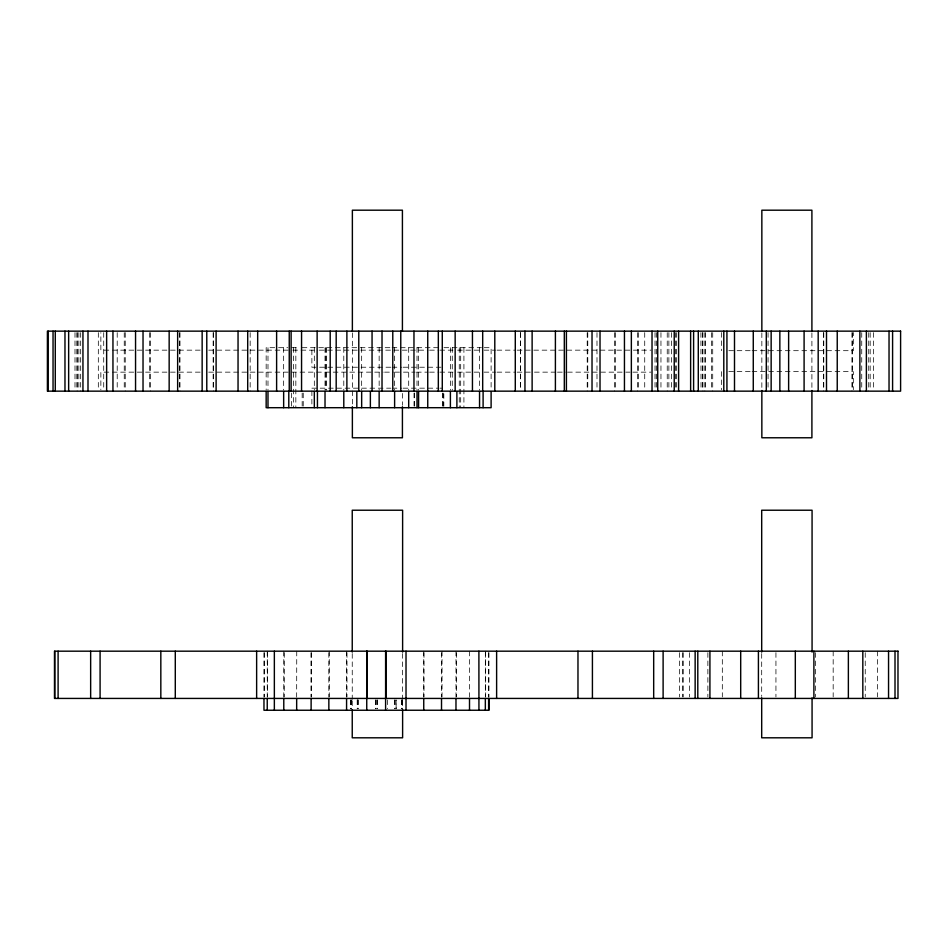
<?xml version="1.0" encoding="UTF-8"?>
<svg xmlns="http://www.w3.org/2000/svg" width="948" height="948" viewBox="0 0 948 948"><rect width="100%" height="100%" fill="white"/><g stroke="black" fill="none" stroke-linecap="round" stroke-linejoin="round"><path stroke-width="0.71" stroke-dasharray="4.74 3.56" d="M274.719 347.691L266.163 347.691L266.163 390.138M278.558 347.691L287.789 347.691M291.534 347.691L299.556 347.691M302.163 347.691L390.789 347.691M392.105 347.691L441.318 347.691M443.984 347.691L481.466 347.691M484.286 347.691L491.111 347.691L491.111 390.138M200.111 350.156L100.855 350.156L100.855 332.618M208.726 350.156L291.297 350.156M292.766 350.156L317.829 350.156M319.31 350.156L428.129 350.156M429.574 350.156L438.426 350.156M439.896 350.156L456.118 350.156M457.588 350.156L481.181 350.156M484.061 350.156L495.591 350.156M497.025 350.156L515.759 350.156M517.205 350.156L650.98 350.156M728.822 350.689L750.686 350.689M752.108 350.689L853.319 350.689L853.319 332.547M390.73 367.22L311.88 367.22L311.88 347.691M392.105 367.22L401.727 367.22M403.101 367.22L441.318 367.22M728.822 371.628L750.686 371.628M752.108 371.628L853.319 371.628L853.319 389.758M200.111 372.149L100.855 372.149L100.855 389.699M208.726 372.149L383.17 372.149M384.615 372.149L393.325 372.149M394.771 372.149L402.023 372.149M403.469 372.149L415.07 372.149M416.528 372.149L428.129 372.149M429.574 372.149L438.426 372.149M439.896 372.149L456.118 372.149M457.588 372.149L481.181 372.149M484.061 372.149L495.591 372.149M497.025 372.149L515.759 372.149M517.205 372.149L533.049 372.149M534.482 372.149L556.038 372.149M557.483 372.149L566.098 372.149M567.544 372.149L624.388 372.149M625.799 372.149L630.041 372.149M632.885 372.149L650.98 372.149M311.88 388.17L390.73 388.17M392.105 388.17L401.727 388.17M403.101 388.17L438.817 388.17M440.062 388.17L442.562 388.17M877.362 651.181L877.362 696.958M873.392 332.618L873.392 389.699M870.169 332.618L870.169 389.699M868.735 332.618L868.735 391.157M865.24 652.662L865.24 696.958M861.744 332.618L861.744 389.699M852.608 332.618L852.608 389.699M851.932 332.618L851.932 391.157M833.174 651.181L833.174 696.958M823.776 332.618L823.776 389.699M823.587 332.618L823.587 391.157M815.446 652.662L815.446 696.958M811.903 332.855L811.903 390.493M775.938 652.662L775.938 696.958M768.058 332.618L768.058 389.699M761.848 332.855L761.848 390.493M761.694 653.563L761.694 696.425M722.317 651.181L722.317 696.958M721.369 332.547L721.369 350.689M721.369 371.628L721.369 389.758M712.718 332.618L712.718 391.157M711.64 332.618L711.64 389.699M707.872 652.662L707.872 696.958M705.312 332.618L705.312 389.699M704.862 332.618L704.862 391.157M702.918 332.618L702.918 391.157M702.409 332.618L702.409 389.699M700.916 332.618L701.022 389.699M689.611 652.662L689.611 696.958M683.164 652.662L683.164 696.958M682.726 652.662L682.726 696.958M679.443 652.662L679.443 696.958M676.564 332.618L676.564 389.699M675.64 332.618L675.651 389.699M671.634 332.618L671.634 389.699M668.873 332.618L668.873 389.699M667.238 332.618L667.238 391.157M660.957 332.618L660.957 389.699M656.419 332.618L656.419 389.699M655.032 332.618L655.032 391.157M644.723 332.618L644.723 389.699M638.49 332.618L638.49 389.699M637.364 332.618L637.364 391.157M615.465 332.618L615.465 389.699M614.612 332.618L614.612 391.157M596.991 332.618L596.991 389.699M587.772 332.618L587.772 389.699M587.203 332.618L587.203 391.157M520.63 332.618L520.63 389.699M520.357 332.618L520.357 389.699M488.943 652.662L488.943 696.958M488.611 652.662L488.611 696.958M485.66 651.181L485.66 696.958M485.34 652.662L485.34 696.958M479.546 347.691L479.546 390.138M469.533 651.181L469.509 696.958M463.916 347.691L463.916 407.699M460.681 347.691L460.681 407.699M459.259 347.691L459.259 407.699M456.498 652.662L456.498 696.958M455.976 651.181L455.976 696.958M452.267 347.691L452.267 390.138M450.395 347.691L450.395 390.138M443.83 393.74L443.83 406.301M443.131 393.065L443.131 407.699M442.443 393.065L442.443 407.699M442.052 651.181L442.052 696.958M441.519 652.662L441.519 696.958M423.993 652.662L423.993 696.958M423.744 651.181L423.744 696.958M418.589 347.691L418.589 390.138M417.013 347.691L417.013 390.138M414.288 393.065L414.288 407.699M414.098 393.065L414.098 407.699M408.695 347.691L408.695 390.138M402.616 653.563L402.616 699.375M402.616 700.856L402.616 708.251M402.414 393.444L402.414 405.27M402.189 699.908L402.189 708.76M401.857 699.908L402.011 708.76M401.49 699.908L401.49 708.76M394.996 699.908L394.996 708.76M394.747 699.908L394.747 708.76M394.617 347.691L394.617 390.138M387.566 699.908L387.566 708.76M379.153 347.691L379.153 390.138M377.268 699.908L377.268 708.76M377.02 699.908L377.02 708.76M375.977 699.908L375.977 708.76M375.562 699.908L375.562 708.76M361.662 347.691L361.662 390.138M358.261 699.908L358.261 708.76M357.846 699.908L357.846 708.76M357.645 699.908L357.645 708.76M357.195 699.908L357.195 708.76M352.372 332.855L352.372 405.27M352.241 653.563L352.241 699.375M352.241 700.856L352.241 708.251M351.234 699.908L351.151 708.76M351.044 699.908L351.044 708.76M350.724 699.908L350.724 708.76M346.992 652.662L346.992 696.958M346.577 651.181L346.577 696.958M343.792 347.691L343.792 390.138M329.264 651.181L329.264 696.958M328.849 652.662L328.849 696.958M326.278 347.691L326.278 390.138M325.875 347.691L325.875 390.138M325.022 347.691L325.022 390.138M314.321 347.691L314.321 390.138M311.88 390.955L311.88 406.301M311.205 652.662L311.205 696.958M311.122 652.662L311.122 696.958M303.23 393.065L303.23 407.699M302.163 393.065L302.163 407.699M296.748 651.181L296.665 696.958M295.835 347.691L295.835 407.699M293.43 347.691L293.43 407.699M291.534 393.065L291.534 407.699M284.234 652.662L284.234 696.958M283.784 651.181L283.784 696.958M283.653 347.691L283.653 390.138M267.988 347.691L267.988 390.138M267.573 652.662L267.573 696.958M267.241 651.181L267.241 696.958M264.302 652.662L264.302 696.958M263.971 652.662L263.971 696.958M250.165 332.618L250.165 391.157M213.501 332.618L213.501 391.157M213.146 332.618L213.146 389.699M179.99 332.618L179.99 391.157M179.504 332.618L179.504 389.699M150.377 332.618L150.377 391.157M149.666 332.618L149.666 389.699M125.243 332.618L125.243 391.157M124.247 332.618L124.247 389.699M117.208 332.618L117.208 389.699M103.723 332.618L103.723 389.699M98.319 332.618L98.319 389.699M80.675 332.618L80.675 391.157M78.85 332.618L78.85 389.699M77.155 332.618L77.155 391.157M77.001 332.618L77.001 389.699M74.999 332.618L74.999 389.699M396.122 708.76L396.122 699.908L396.098 708.76"/><path stroke-width="1.42" d="M895.007 651.181L895.007 698.427M892.589 331.148L892.589 391.157M889.034 331.148L889.034 391.157M888.549 651.181L888.549 698.427M866.377 331.148L866.377 391.157M862.822 651.181L862.822 698.427M859.872 331.148L859.872 391.157M848.365 651.181L848.365 698.427M837.238 331.148L837.238 391.157M826.502 331.148L826.502 391.157M818.183 331.148L818.183 391.157M813.894 651.181L813.894 698.427M812.069 652.094L812.069 510.225L761.694 510.225L761.694 652.094M812.069 697.906L812.069 737.805L761.694 737.805L761.694 697.906M811.903 331.373L811.903 210.195L761.848 210.195L761.848 331.373M811.903 390.493L811.903 437.775L761.848 437.775L761.848 390.493M804.094 331.148L804.094 391.157M795.313 651.181L795.313 698.427M788.629 331.148L788.629 391.157M779.849 331.148L779.849 391.157M771.151 331.148L771.151 391.157M766.292 331.148L766.292 391.157M758.412 651.181L758.412 698.427M753.269 331.148L753.269 391.157M740.696 651.181L740.696 698.427M734.499 331.148L734.499 391.157M726.926 331.148L726.926 391.157M723.798 331.148L723.798 391.157M709.922 651.181L709.922 698.427M698.285 331.148L698.285 391.157M697.799 651.181L697.799 698.427M695.145 651.181L695.145 698.427M693.604 331.148L693.604 391.157M690.63 331.148L690.63 391.157M678.614 331.148L678.614 391.157M674.229 331.148L674.229 391.157M663.114 651.181L663.114 698.427M657.734 331.148L657.734 391.157M653.682 651.181L653.682 698.427M652.023 331.148L652.023 391.157M631.356 331.148L631.356 391.157M624.448 331.148L624.448 391.157M600.025 331.148L600.025 391.157M592.417 651.181L592.417 698.427M592.026 331.148L592.026 391.157M577.972 651.181L577.972 698.427M566.406 331.148L566.406 391.157M564.321 331.148L564.321 391.157M555.398 331.148L555.398 391.157M532.124 331.148L532.124 391.157M524.955 331.148L524.955 391.157M515.285 331.148L515.285 391.157M496.622 651.181L496.622 698.427M494.797 331.148L494.797 391.157M491.111 391.595L491.111 407.699L266.163 407.699L266.163 391.595M488.943 698.427L488.943 710.242L263.971 710.242L263.971 698.427M488.611 698.427L488.611 710.242M485.34 698.427L485.34 710.242M483.101 391.595L483.101 407.699M482.686 331.148L482.686 391.157M479.546 391.595L479.546 407.699M478.894 651.181L478.941 710.242M472.448 331.148L472.448 391.157M469.509 698.427L469.509 710.242M456.889 391.595L456.889 407.699M455.976 698.427L455.976 710.242M455.159 331.148L455.159 391.157M450.395 391.595L450.395 407.699M442.278 331.148L442.278 391.157M441.519 698.427L441.519 710.242M438.332 331.148L438.332 391.157M427.738 331.148L427.738 391.157M427.749 391.595L427.749 407.699M423.744 698.427L423.744 710.242M418.589 391.595L418.589 407.699M417.013 391.595L417.013 407.699M413.968 331.148L413.968 391.157M408.695 391.595L408.695 407.699M406.017 651.181L406.017 710.242M402.616 652.094L402.616 510.225L352.241 510.225L352.241 652.094M402.616 709.72L402.616 737.805L352.241 737.805L352.241 709.72M402.414 331.373L402.414 210.195L352.372 210.195L352.372 331.373M402.414 406.739L402.414 437.775L352.372 437.775L352.372 406.739M400.767 331.148L400.767 391.157M394.617 391.595L394.617 407.699M392.78 331.148L392.78 391.157M385.966 651.181L385.966 698.427M385.599 651.181L385.599 710.242M382.02 331.148L382.02 391.157M379.153 391.595L379.153 407.699M372.054 331.148L372.054 391.157M370.372 391.595L370.372 407.699M367.101 651.181L367.101 698.427M366.746 651.181L366.746 710.242M361.662 391.595L361.662 407.699M358.782 331.148L358.782 391.157M356.815 391.595L356.815 407.699M346.885 331.148L346.885 391.157M346.577 698.427L346.577 710.242M343.792 391.595L343.792 407.699M336.185 331.148L336.185 391.157M330.2 331.148L330.2 391.157M328.849 698.427L328.849 710.242M325.022 391.595L325.022 407.699M317.438 391.595L317.438 407.699M317.13 331.148L317.13 391.157M314.321 391.595L314.321 407.699M311.122 698.427L311.122 710.242M301.559 331.148L301.559 391.157M296.665 698.427L296.665 710.242M291.119 331.148L291.119 391.157M289.247 331.148L289.247 391.157M288.796 391.595L288.796 407.699M283.784 698.427L283.784 710.242M283.653 391.595L283.653 407.699M276.615 331.148L276.615 391.157M274.351 651.181L274.351 710.242M267.988 391.595L267.988 407.699M267.241 698.427L267.241 710.242M257.678 331.148L257.678 391.157M256.635 651.181L256.635 698.427M247.701 331.148L247.701 391.157M238.043 331.148L238.043 391.157M216.108 331.148L216.108 391.157M206.782 331.148L206.782 391.157M202.149 331.148L202.149 391.157M177.643 331.148L177.643 391.157M175.285 651.181L175.285 698.427M169.159 331.148L169.159 391.157M160.828 651.181L160.828 698.427M143.03 331.148L143.03 391.157M135.552 331.148L135.552 391.157M112.954 331.148L112.954 391.157M106.638 331.148L106.638 391.157M100.085 651.181L100.085 698.427M90.653 651.181L90.653 698.427M87.998 331.148L87.998 391.157M82.95 331.148L82.95 391.157M68.647 331.148L68.647 391.157M64.974 331.148L64.974 391.157M58.101 651.181L58.101 698.427M55.28 331.148L55.28 391.157M54.818 651.181L54.818 698.427M53.041 331.148L53.041 391.157M48.147 331.148L48.147 391.157M900.6 331.148L47.4 331.148L47.4 391.157L900.6 391.157L900.6 331.148M897.981 651.181L54.486 651.181L54.486 698.427L897.981 698.427L897.981 651.181"/></g></svg>
